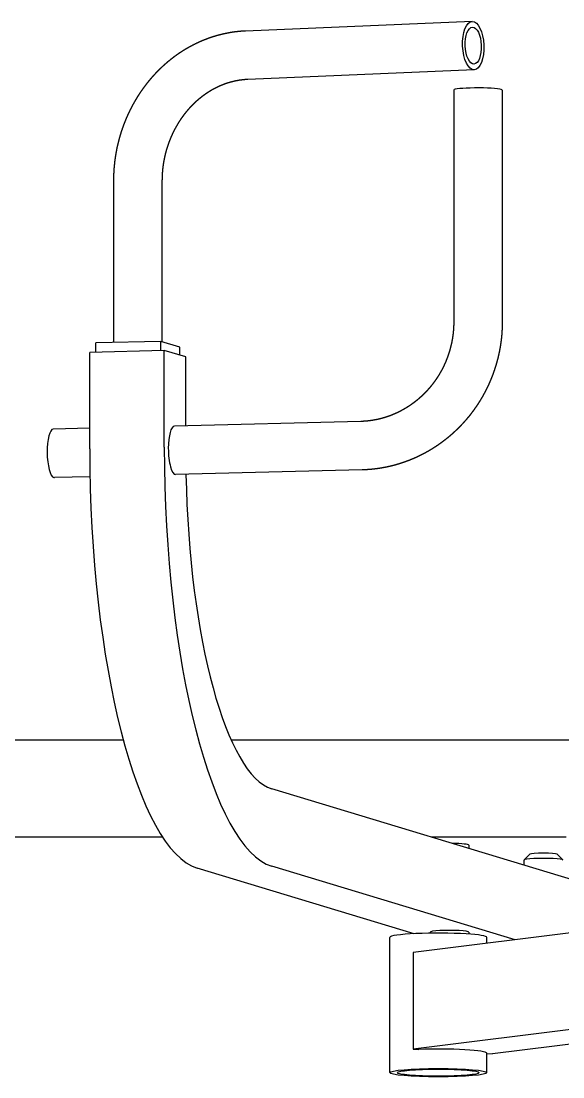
# Model space of a CAD drawing. Header units: millimetres. Extents: x -396 to 32754, y 354 to 22128.
# Drawn here: x 13993 to 14272, y 1094 to 1638 of the extents above; entities that cross this region are included whole.
import ezdxf

# ---------------------------------------------------------------- set-up
doc = ezdxf.new("R2010")
doc.units = ezdxf.units.MM
doc.layers.add('equipments', color=250, linetype='Continuous')
doc.layers.add('furniture', color=26, linetype='Continuous')

# ---------------------------------------------------------------- blocks, each defined once
blk = doc.blocks.new('Fit13')
at = {"layer": 'equipments'}
for p, q in [((-300.65, 589.72), (-417.41, 584.74)), ((-299.58, 564.74), (-416.35, 559.76)), ((-310.16, 554.34), (-310.16, 434.79)), ((-285.16, 554.34), (-285.16, 434.79)), ((-485.52, 507.59), (-485.52, 424.19)), ((-460.52, 507.59), (-460.52, 424.64)), ((-461.05, 424.8), (-494.68, 423.96)), ((-451.35, 421.87), (-461.05, 424.8)), ((-461.05, 420.05), (-461.05, 424.8)), ((-459.34, 420.09), (-497.77, 419.13)), ((-497.77, 369.32), (-497.77, 419.13)), ((-494.68, 419.2), (-494.68, 423.96)), ((-448.26, 416.74), (-459.34, 420.09)), ((-459.34, 370.28), (-459.34, 420.09)), ((-451.35, 417.68), (-451.35, 421.87)), ((-448.26, 381.25), (-448.26, 416.74)), ((-358.03, 383.52), (-454.11, 381.1)), ((-497.77, 380.01), (-516.57, 379.53)), ((-497.63, 355), (-515.94, 354.54)), ((-357.4, 358.53), (-453.49, 356.11)), ((-480.44, 219.31), (-754, 219.31)), ((-90, 219.31), (-424.85, 219.31)), ((-237.76, 143.89), (-403.94, 194.14)), ((-460.2, 169.31), (-754, 169.31)), ((-252.27, 169.31), (-321.82, 169.31)), ((-302.37, 165.14), (-302.37, 163.43)), ((-270.88, 160.5), (-273.87, 157.54)), ((-256.93, 160.5), (-253.94, 157.54)), ((-330.5, 119.5), (-442.38, 153.33)), ((-278.52, 116.37), (-403.94, 154.29)), ((-273.9, 154.82), (-273.9, 157.46)), ((-63.27, 143.16), (-331.13, 109.82)), ((-322.37, 120.31), (-322.37, 119.75)), ((-302.37, 120.31), (-302.37, 119.3)), ((-343.11, 47.87), (-343.11, 117.61)), ((-293.11, 114.56), (-293.11, 117.61)), ((-331.13, 109.82), (-331.13, 60.01)), ((-63.27, 93.35), (-331.13, 60.01)), ((-200, 68.74), (-290.17, 57.51)), ((-331.13, 60.01), (-328.15, 59.83)), ((-293.11, 47.87), (-293.11, 57.84)), ((-293.11, 57.69), (-290.17, 57.51))]:
    blk.add_line(p, q, dxfattribs=at)
for centre, major_axis, ratio, start_param, end_param in [((-300.12, 577.23), (-0.53, 12.49), 0.437945, -0.09709975273229217, 6.186085554447294), ((-300.12, 577.23), (-0.4, 9.49), 0.437945, -0.09709975273229234, 6.186085554447294), ((-297.66, 554.34), (12.5, 0), 0.087156, 0.28064, 3.141593), ((-297.66, 554.34), (12.5, 0), 0.087156, 0, 0.28064), ((-453.8, 368.61), (-0.31, 12.5), 0.275917, 0, 1.479996), ((-516.26, 367.04), (0.31, -12.5), 0.275917, 3.141593, 6.192385), ((-403.94, 353.53), (-5.02, 199.94), 0.275917, 1.479996, 3.050792), ((-442.38, 352.57), (-5.02, 199.94), 0.275917, 1.479996, 3.050792), ((-453.8, 368.61), (-0.31, 12.5), 0.275917, 1.479996, 3.141593), ((-516.26, 367.04), (0.31, -12.5), 0.275917, -0.0908, 0), ((-403.94, 353.53), (-4.02, 159.95), 0.275917, 1.546909, 3.050792), ((-312.37, 165.14), (10, 0), 0.087156, 0, 1.42118), ((-263.9, 157.46), (10, 0), 0.087156, 0, 3.141593), ((-263.9, 160.45), (7, 0), 0.087156, 0.087601, 3.053992), ((-318.11, 117.61), (25, 0), 0.087156, 0.959931, 3.141593), ((-312.37, 120.31), (10, 0), 0.087156, 0, 3.141593), ((-318.11, 117.61), (25, 0), 0.087156, 0, 0.959931), ((-318.11, 57.84), (25, 0), 0.087156, 0, 1.983876), ((-318.11, 47.87), (25, 0), 0.087156, 1.570796326794897, 7.853981633974483), ((-318.11, 47.87), (21.05, 0), 0.087156, 1.570796326794897, 7.853981633974483)]:
    blk.add_ellipse(centre, major_axis=major_axis, ratio=ratio, start_param=start_param, end_param=end_param, dxfattribs=at)
for points in [[(-432.4, 582.29), (-433.44, 581.98)], [(-431.34, 582.59), (-432.4, 582.29)], [(-430.29, 582.86), (-431.34, 582.59)], [(-429.23, 583.12), (-430.29, 582.86)], [(-428.17, 583.35), (-429.23, 583.12)], [(-427.1, 583.57), (-428.17, 583.35)], [(-426.04, 583.78), (-427.1, 583.57)], [(-424.96, 583.96), (-426.04, 583.78)], [(-423.89, 584.13), (-424.96, 583.96)], [(-422.82, 584.28), (-423.89, 584.13)], [(-421.74, 584.4), (-422.82, 584.28)], [(-420.66, 584.52), (-421.74, 584.4)], [(-419.58, 584.61), (-420.66, 584.52)], [(-418.5, 584.68), (-419.58, 584.61)], [(-417.41, 584.74), (-418.5, 584.68)], [(-445.66, 576.89), (-446.64, 576.35)], [(-444.67, 577.41), (-445.66, 576.89)], [(-443.68, 577.91), (-444.67, 577.41)], [(-442.68, 578.4), (-443.68, 577.91)], [(-441.67, 578.87), (-442.68, 578.4)], [(-440.65, 579.32), (-441.67, 578.87)], [(-439.63, 579.76), (-440.65, 579.32)], [(-438.6, 580.18), (-439.63, 579.76)], [(-437.58, 580.57), (-438.6, 580.18)], [(-436.55, 580.95), (-437.58, 580.57)], [(-435.52, 581.31), (-436.55, 580.95)], [(-434.48, 581.66), (-435.52, 581.31)], [(-433.44, 581.98), (-434.48, 581.66)], [(-454.17, 571.49), (-455.07, 570.81)], [(-453.26, 572.15), (-454.17, 571.49)], [(-452.34, 572.79), (-453.26, 572.15)], [(-451.42, 573.43), (-452.34, 572.79)], [(-450.48, 574.04), (-451.42, 573.43)], [(-449.53, 574.64), (-450.48, 574.04)], [(-448.58, 575.23), (-449.53, 574.64)], [(-447.61, 575.8), (-448.58, 575.23)], [(-446.64, 576.35), (-447.61, 575.8)], [(-460.25, 566.45), (-461.08, 565.68)], [(-459.42, 567.22), (-460.25, 566.45)], [(-458.57, 567.96), (-459.42, 567.22)], [(-457.71, 568.7), (-458.57, 567.96)], [(-456.84, 569.41), (-457.71, 568.7)], [(-455.96, 570.12), (-456.84, 569.41)], [(-455.07, 570.81), (-455.96, 570.12)], [(-465.79, 560.77), (-466.54, 559.9)], [(-465.04, 561.62), (-465.79, 560.77)], [(-464.27, 562.45), (-465.04, 561.62)], [(-463.49, 563.28), (-464.27, 562.45)], [(-462.7, 564.09), (-463.49, 563.28)], [(-461.89, 564.89), (-462.7, 564.09)], [(-461.08, 565.68), (-461.89, 564.89)], [(-470.07, 555.42), (-470.73, 554.49)], [(-469.39, 556.34), (-470.07, 555.42)], [(-468.69, 557.25), (-469.39, 556.34)], [(-467.99, 558.15), (-468.69, 557.25)], [(-467.27, 559.03), (-467.99, 558.15)], [(-466.54, 559.9), (-467.27, 559.03)], [(-433.39, 555.1), (-434.01, 554.76)], [(-432.75, 555.42), (-433.39, 555.1)], [(-432.12, 555.73), (-432.75, 555.42)], [(-431.48, 556.03), (-432.12, 555.73)], [(-430.84, 556.32), (-431.48, 556.03)], [(-430.2, 556.6), (-430.84, 556.32)], [(-429.55, 556.87), (-430.2, 556.6)], [(-428.91, 557.12), (-429.55, 556.87)], [(-428.26, 557.37), (-428.91, 557.12)], [(-427.61, 557.6), (-428.26, 557.37)], [(-426.95, 557.82), (-427.61, 557.6)], [(-426.3, 558.03), (-426.95, 557.82)], [(-425.64, 558.22), (-426.3, 558.03)], [(-424.98, 558.41), (-425.64, 558.22)], [(-424.32, 558.58), (-424.98, 558.41)], [(-423.66, 558.74), (-424.32, 558.58)], [(-423, 558.9), (-423.66, 558.74)], [(-422.33, 559.03), (-423, 558.9)], [(-421.67, 559.16), (-422.33, 559.03)], [(-421, 559.28), (-421.67, 559.16)], [(-420.34, 559.38), (-421, 559.28)], [(-419.67, 559.47), (-420.34, 559.38)], [(-419.01, 559.55), (-419.67, 559.47)], [(-418.34, 559.62), (-419.01, 559.55)], [(-417.68, 559.68), (-418.34, 559.62)], [(-417.01, 559.73), (-417.68, 559.68)], [(-416.35, 559.76), (-417.01, 559.73)], [(-473.87, 549.7), (-474.45, 548.71)], [(-473.27, 550.68), (-473.87, 549.7)], [(-472.66, 551.65), (-473.27, 550.68)], [(-472.03, 552.61), (-472.66, 551.65)], [(-471.39, 553.56), (-472.03, 552.61)], [(-470.73, 554.49), (-471.39, 553.56)], [(-441.22, 549.89), (-441.79, 549.42)], [(-440.65, 550.36), (-441.22, 549.89)], [(-440.07, 550.81), (-440.65, 550.36)], [(-439.48, 551.26), (-440.07, 550.81)], [(-438.89, 551.69), (-439.48, 551.26)], [(-438.3, 552.11), (-438.89, 551.69)], [(-437.7, 552.52), (-438.3, 552.11)], [(-437.09, 552.92), (-437.7, 552.52)], [(-436.49, 553.31), (-437.09, 552.92)], [(-435.87, 553.69), (-436.49, 553.31)], [(-435.26, 554.06), (-435.87, 553.69)], [(-434.64, 554.42), (-435.26, 554.06)], [(-434.01, 554.76), (-434.64, 554.42)], [(-476.66, 544.68), (-477.17, 543.65)], [(-476.13, 545.7), (-476.66, 544.68)], [(-475.58, 546.71), (-476.13, 545.7)], [(-475.03, 547.72), (-475.58, 546.71)], [(-474.45, 548.71), (-475.03, 547.72)], [(-446.63, 544.7), (-447.14, 544.12)], [(-446.12, 545.26), (-446.63, 544.7)], [(-445.6, 545.81), (-446.12, 545.26)], [(-445.08, 546.36), (-445.6, 545.81)], [(-444.54, 546.89), (-445.08, 546.36)], [(-444.01, 547.42), (-444.54, 546.89)], [(-443.46, 547.93), (-444.01, 547.42)], [(-442.91, 548.44), (-443.46, 547.93)], [(-442.35, 548.93), (-442.91, 548.44)], [(-441.79, 549.42), (-442.35, 548.93)], [(-479.08, 539.45), (-479.52, 538.38)], [(-478.63, 540.51), (-479.08, 539.45)], [(-478.16, 541.56), (-478.63, 540.51)], [(-477.67, 542.61), (-478.16, 541.56)], [(-477.17, 543.65), (-477.67, 542.61)], [(-450.9, 539.23), (-451.33, 538.58)], [(-450.45, 539.87), (-450.9, 539.23)], [(-450, 540.51), (-450.45, 539.87)], [(-449.55, 541.13), (-450, 540.51)], [(-449.08, 541.75), (-449.55, 541.13)], [(-448.6, 542.35), (-449.08, 541.75)], [(-448.12, 542.95), (-448.6, 542.35)], [(-447.63, 543.54), (-448.12, 542.95)], [(-447.14, 544.12), (-447.63, 543.54)], [(-481.13, 534.06), (-481.5, 532.96)], [(-480.75, 535.15), (-481.13, 534.06)], [(-480.36, 536.23), (-480.75, 535.15)], [(-479.95, 537.31), (-480.36, 536.23)], [(-479.52, 538.38), (-479.95, 537.31)], [(-454.07, 533.92), (-454.43, 533.23)], [(-453.71, 534.6), (-454.07, 533.92)], [(-453.34, 535.28), (-453.71, 534.6)], [(-452.95, 535.95), (-453.34, 535.28)], [(-452.56, 536.62), (-452.95, 535.95)], [(-452.16, 537.28), (-452.56, 536.62)], [(-451.75, 537.93), (-452.16, 537.28)], [(-451.33, 538.58), (-451.75, 537.93)], [(-482.8, 528.52), (-483.09, 527.4)], [(-482.5, 529.64), (-482.8, 528.52)], [(-482.18, 530.75), (-482.5, 529.64)], [(-481.85, 531.86), (-482.18, 530.75)], [(-481.5, 532.96), (-481.85, 531.86)], [(-456.66, 528.23), (-456.93, 527.5)], [(-456.37, 528.96), (-456.66, 528.23)], [(-456.07, 529.68), (-456.37, 528.96)], [(-455.76, 530.4), (-456.07, 529.68)], [(-455.44, 531.12), (-455.76, 530.4)], [(-455.11, 531.83), (-455.44, 531.12)], [(-454.78, 532.53), (-455.11, 531.83)], [(-454.43, 533.23), (-454.78, 532.53)], [(-484.08, 522.88), (-484.29, 521.74)], [(-483.86, 524.01), (-484.08, 522.88)], [(-483.62, 525.15), (-483.86, 524.01)], [(-483.36, 526.28), (-483.62, 525.15)], [(-483.09, 527.4), (-483.36, 526.28)], [(-458.4, 523.01), (-458.6, 522.25)], [(-458.18, 523.76), (-458.4, 523.01)], [(-457.95, 524.52), (-458.18, 523.76)], [(-457.71, 525.27), (-457.95, 524.52)], [(-457.46, 526.01), (-457.71, 525.27)], [(-457.2, 526.76), (-457.46, 526.01)], [(-456.93, 527.5), (-457.2, 526.76)], [(-484.96, 517.16), (-485.08, 516.01)], [(-484.81, 518.31), (-484.96, 517.16)], [(-484.65, 519.45), (-484.81, 518.31)], [(-484.48, 520.6), (-484.65, 519.45)], [(-484.29, 521.74), (-484.48, 520.6)], [(-459.62, 517.66), (-459.75, 516.89)], [(-459.48, 518.43), (-459.62, 517.66)], [(-459.32, 519.2), (-459.48, 518.43)], [(-459.16, 519.97), (-459.32, 519.2)], [(-458.98, 520.73), (-459.16, 519.97)], [(-458.8, 521.49), (-458.98, 520.73)], [(-458.6, 522.25), (-458.8, 521.49)], [(-485.37, 512.55), (-485.43, 511.4)], [(-485.29, 513.71), (-485.37, 512.55)], [(-485.19, 514.86), (-485.29, 513.71)], [(-485.08, 516.01), (-485.19, 514.86)], [(-460.33, 512.22), (-460.39, 511.44)], [(-460.26, 513), (-460.33, 512.22)], [(-460.18, 513.78), (-460.26, 513)], [(-460.09, 514.56), (-460.18, 513.78)], [(-459.99, 515.33), (-460.09, 514.56)], [(-459.88, 516.11), (-459.99, 515.33)], [(-459.75, 516.89), (-459.88, 516.11)], [(-485.5, 509.09), (-485.52, 507.93)], [(-485.52, 507.93), (-485.52, 507.59)], [(-485.47, 510.24), (-485.5, 509.09)], [(-485.43, 511.4), (-485.47, 510.24)], [(-460.51, 508.31), (-460.52, 507.95)], [(-460.52, 507.95), (-460.52, 507.59)], [(-460.5, 509.09), (-460.51, 508.31)], [(-460.47, 509.87), (-460.5, 509.09)], [(-460.43, 510.66), (-460.47, 509.87)], [(-460.39, 511.44), (-460.43, 510.66)], [(-310.37, 430.06), (-310.45, 429.27)], [(-310.31, 430.85), (-310.37, 430.06)], [(-310.25, 431.64), (-310.31, 430.85)], [(-310.21, 432.43), (-310.25, 431.64)], [(-310.18, 433.21), (-310.21, 432.43)], [(-310.16, 434), (-310.18, 433.21)], [(-310.16, 434.79), (-310.16, 434)], [(-285.3, 430.12), (-285.38, 428.96)], [(-285.24, 431.29), (-285.3, 430.12)], [(-285.19, 432.46), (-285.24, 431.29)], [(-285.17, 433.62), (-285.19, 432.46)], [(-285.16, 434.79), (-285.17, 433.62)], [(-311.16, 424.57), (-311.32, 423.8)], [(-311.02, 425.35), (-311.16, 424.57)], [(-310.88, 426.13), (-311.02, 425.35)], [(-310.75, 426.92), (-310.88, 426.13)], [(-310.64, 427.7), (-310.75, 426.92)], [(-310.54, 428.49), (-310.64, 427.7)], [(-310.45, 429.27), (-310.54, 428.49)], [(-285.72, 425.47), (-285.87, 424.31)], [(-285.59, 426.63), (-285.72, 425.47)], [(-285.47, 427.79), (-285.59, 426.63)], [(-285.38, 428.96), (-285.47, 427.79)], [(-312.53, 419.19), (-312.77, 418.44)], [(-312.3, 419.95), (-312.53, 419.19)], [(-312.08, 420.71), (-312.3, 419.95)], [(-311.88, 421.48), (-312.08, 420.71)], [(-311.68, 422.25), (-311.88, 421.48)], [(-311.5, 423.02), (-311.68, 422.25)], [(-311.32, 423.8), (-311.5, 423.02)], [(-286.64, 419.7), (-286.88, 418.55)], [(-286.42, 420.85), (-286.64, 419.7)], [(-286.22, 422), (-286.42, 420.85)], [(-286.04, 423.15), (-286.22, 422)], [(-285.87, 424.31), (-286.04, 423.15)], [(-314.45, 414), (-314.77, 413.28)], [(-314.14, 414.73), (-314.45, 414)], [(-313.85, 415.46), (-314.14, 414.73)], [(-313.56, 416.2), (-313.85, 415.46)], [(-313.29, 416.94), (-313.56, 416.2)], [(-313.02, 417.69), (-313.29, 416.94)], [(-312.77, 418.44), (-313.02, 417.69)], [(-288, 414.01), (-288.32, 412.89)], [(-287.69, 415.14), (-288, 414.01)], [(-287.41, 416.27), (-287.69, 415.14)], [(-287.13, 417.41), (-287.41, 416.27)], [(-286.88, 418.55), (-287.13, 417.41)], [(-317.29, 408.36), (-317.69, 407.69)], [(-316.9, 409.05), (-317.29, 408.36)], [(-316.52, 409.74), (-316.9, 409.05)], [(-316.14, 410.44), (-316.52, 409.74)], [(-315.78, 411.14), (-316.14, 410.44)], [(-315.43, 411.85), (-315.78, 411.14)], [(-315.1, 412.56), (-315.43, 411.85)], [(-314.77, 413.28), (-315.1, 412.56)], [(-289.78, 408.44), (-290.18, 407.34)], [(-289.39, 409.54), (-289.78, 408.44)], [(-289.02, 410.65), (-289.39, 409.54)], [(-288.66, 411.77), (-289.02, 410.65)], [(-288.32, 412.89), (-288.66, 411.77)], [(-320.77, 403.13), (-321.25, 402.5)], [(-320.3, 403.76), (-320.77, 403.13)], [(-319.84, 404.4), (-320.3, 403.76)], [(-319.39, 405.04), (-319.84, 404.4)], [(-318.95, 405.69), (-319.39, 405.04)], [(-318.52, 406.35), (-318.95, 405.69)], [(-318.1, 407.02), (-318.52, 406.35)], [(-317.69, 407.69), (-318.1, 407.02)], [(-291.97, 403.02), (-292.45, 401.96)], [(-291.5, 404.09), (-291.97, 403.02)], [(-291.04, 405.17), (-291.5, 404.09)], [(-290.6, 406.25), (-291.04, 405.17)], [(-290.18, 407.34), (-290.6, 406.25)], [(-325.95, 397.26), (-326.52, 396.73)], [(-325.4, 397.81), (-325.95, 397.26)], [(-324.85, 398.37), (-325.4, 397.81)], [(-324.31, 398.93), (-324.85, 398.37)], [(-323.78, 399.51), (-324.31, 398.93)], [(-323.26, 400.09), (-323.78, 399.51)], [(-322.74, 400.68), (-323.26, 400.09)], [(-322.24, 401.28), (-322.74, 400.68)], [(-321.74, 401.89), (-322.24, 401.28)], [(-321.25, 402.5), (-321.74, 401.89)], [(-294.56, 397.78), (-295.12, 396.76)], [(-294.01, 398.82), (-294.56, 397.78)], [(-293.48, 399.85), (-294.01, 398.82)], [(-292.96, 400.9), (-293.48, 399.85)], [(-292.45, 401.96), (-292.96, 400.9)], [(-332.54, 391.87), (-333.18, 391.44)], [(-331.91, 392.31), (-332.54, 391.87)], [(-331.28, 392.76), (-331.91, 392.31)], [(-330.66, 393.23), (-331.28, 392.76)], [(-330.05, 393.7), (-330.66, 393.23)], [(-329.44, 394.18), (-330.05, 393.7)], [(-328.84, 394.67), (-329.44, 394.18)], [(-328.25, 395.17), (-328.84, 394.67)], [(-327.66, 395.68), (-328.25, 395.17)], [(-327.09, 396.2), (-327.66, 395.68)], [(-326.52, 396.73), (-327.09, 396.2)], [(-297.54, 392.76), (-298.18, 391.78)], [(-296.91, 393.75), (-297.54, 392.76)], [(-296.3, 394.74), (-296.91, 393.75)], [(-295.7, 395.75), (-296.3, 394.74)], [(-295.12, 396.76), (-295.7, 395.75)], [(-342.65, 386.57), (-343.36, 386.31)], [(-341.95, 386.84), (-342.65, 386.57)], [(-341.25, 387.13), (-341.95, 386.84)], [(-340.55, 387.43), (-341.25, 387.13)], [(-339.85, 387.74), (-340.55, 387.43)], [(-339.17, 388.06), (-339.85, 387.74)], [(-338.48, 388.39), (-339.17, 388.06)], [(-337.8, 388.74), (-338.48, 388.39)], [(-337.12, 389.09), (-337.8, 388.74)], [(-336.45, 389.45), (-337.12, 389.09)], [(-335.79, 389.83), (-336.45, 389.45)], [(-335.13, 390.22), (-335.79, 389.83)], [(-334.47, 390.62), (-335.13, 390.22)], [(-333.82, 391.02), (-334.47, 390.62)], [(-333.18, 391.44), (-333.82, 391.02)], [(-301.59, 387.06), (-302.32, 386.14)], [(-300.88, 387.98), (-301.59, 387.06)], [(-300.18, 388.92), (-300.88, 387.98)], [(-299.5, 389.86), (-300.18, 388.92)], [(-298.83, 390.82), (-299.5, 389.86)], [(-298.18, 391.78), (-298.83, 390.82)], [(-357.97, 383.52), (-358.03, 383.52)], [(-357.23, 383.54), (-357.97, 383.52)], [(-356.49, 383.58), (-357.23, 383.54)], [(-355.75, 383.63), (-356.49, 383.58)], [(-355.01, 383.69), (-355.75, 383.63)], [(-354.28, 383.77), (-355.01, 383.69)], [(-353.54, 383.85), (-354.28, 383.77)], [(-352.8, 383.95), (-353.54, 383.85)], [(-352.06, 384.06), (-352.8, 383.95)], [(-351.33, 384.18), (-352.06, 384.06)], [(-350.59, 384.32), (-351.33, 384.18)], [(-349.86, 384.46), (-350.59, 384.32)], [(-349.13, 384.62), (-349.86, 384.46)], [(-348.4, 384.79), (-349.13, 384.62)], [(-347.67, 384.97), (-348.4, 384.79)], [(-346.95, 385.16), (-347.67, 384.97)], [(-346.22, 385.37), (-346.95, 385.16)], [(-345.5, 385.59), (-346.22, 385.37)], [(-344.79, 385.81), (-345.5, 385.59)], [(-344.07, 386.05), (-344.79, 385.81)], [(-343.36, 386.31), (-344.07, 386.05)], [(-306.95, 380.91), (-307.77, 380.08)], [(-306.15, 381.75), (-306.95, 380.91)], [(-305.35, 382.61), (-306.15, 381.75)], [(-304.58, 383.47), (-305.35, 382.61)], [(-303.81, 384.35), (-304.58, 383.47)], [(-303.06, 385.24), (-303.81, 384.35)], [(-302.32, 386.14), (-303.06, 385.24)], [(-312.04, 376.14), (-312.92, 375.39)], [(-311.16, 376.9), (-312.04, 376.14)], [(-310.29, 377.68), (-311.16, 376.9)], [(-309.44, 378.47), (-310.29, 377.68)], [(-308.6, 379.27), (-309.44, 378.47)], [(-307.77, 380.08), (-308.6, 379.27)], [(-319.44, 370.55), (-320.42, 369.92)], [(-318.48, 371.2), (-319.44, 370.55)], [(-317.53, 371.86), (-318.48, 371.2)], [(-316.59, 372.54), (-317.53, 371.86)], [(-315.66, 373.23), (-316.59, 372.54)], [(-314.73, 373.94), (-315.66, 373.23)], [(-313.82, 374.66), (-314.73, 373.94)], [(-312.92, 375.39), (-313.82, 374.66)], [(-329.56, 364.96), (-330.61, 364.49)], [(-328.51, 365.45), (-329.56, 364.96)], [(-327.47, 365.95), (-328.51, 365.45)], [(-326.44, 366.47), (-327.47, 365.95)], [(-325.41, 367), (-326.44, 366.47)], [(-324.39, 367.56), (-325.41, 367)], [(-323.39, 368.12), (-324.39, 367.56)], [(-322.39, 368.71), (-323.39, 368.12)], [(-321.4, 369.31), (-322.39, 368.71)], [(-320.42, 369.92), (-321.4, 369.31)], [(-349.39, 359.18), (-350.53, 359.03)], [(-348.26, 359.35), (-349.39, 359.18)], [(-347.12, 359.54), (-348.26, 359.35)], [(-345.99, 359.74), (-347.12, 359.54)], [(-344.86, 359.97), (-345.99, 359.74)], [(-343.74, 360.21), (-344.86, 359.97)], [(-342.62, 360.47), (-343.74, 360.21)], [(-341.5, 360.74), (-342.62, 360.47)], [(-340.39, 361.04), (-341.5, 360.74)], [(-339.28, 361.35), (-340.39, 361.04)], [(-338.18, 361.68), (-339.28, 361.35)], [(-337.08, 362.03), (-338.18, 361.68)], [(-335.99, 362.4), (-337.08, 362.03)], [(-334.9, 362.78), (-335.99, 362.4)], [(-333.82, 363.18), (-334.9, 362.78)], [(-332.74, 363.6), (-333.82, 363.18)], [(-331.67, 364.04), (-332.74, 363.6)], [(-330.61, 364.49), (-331.67, 364.04)], [(-356.25, 358.56), (-357.4, 358.53)], [(-355.11, 358.62), (-356.25, 358.56)], [(-353.96, 358.7), (-355.11, 358.62)], [(-352.82, 358.79), (-353.96, 358.7)], [(-351.67, 358.9), (-352.82, 358.79)], [(-350.53, 359.03), (-351.67, 358.9)]]:
    blk.add_open_spline(points, degree=1, dxfattribs=at)

msp = doc.modelspace()

# ---------------------------------------------------------------- block references
at = {"layer": 'furniture'}
msp.add_blockref('Fit13', (14526.2, 1048.19), dxfattribs=at)

doc.saveas('drawing.dxf')
